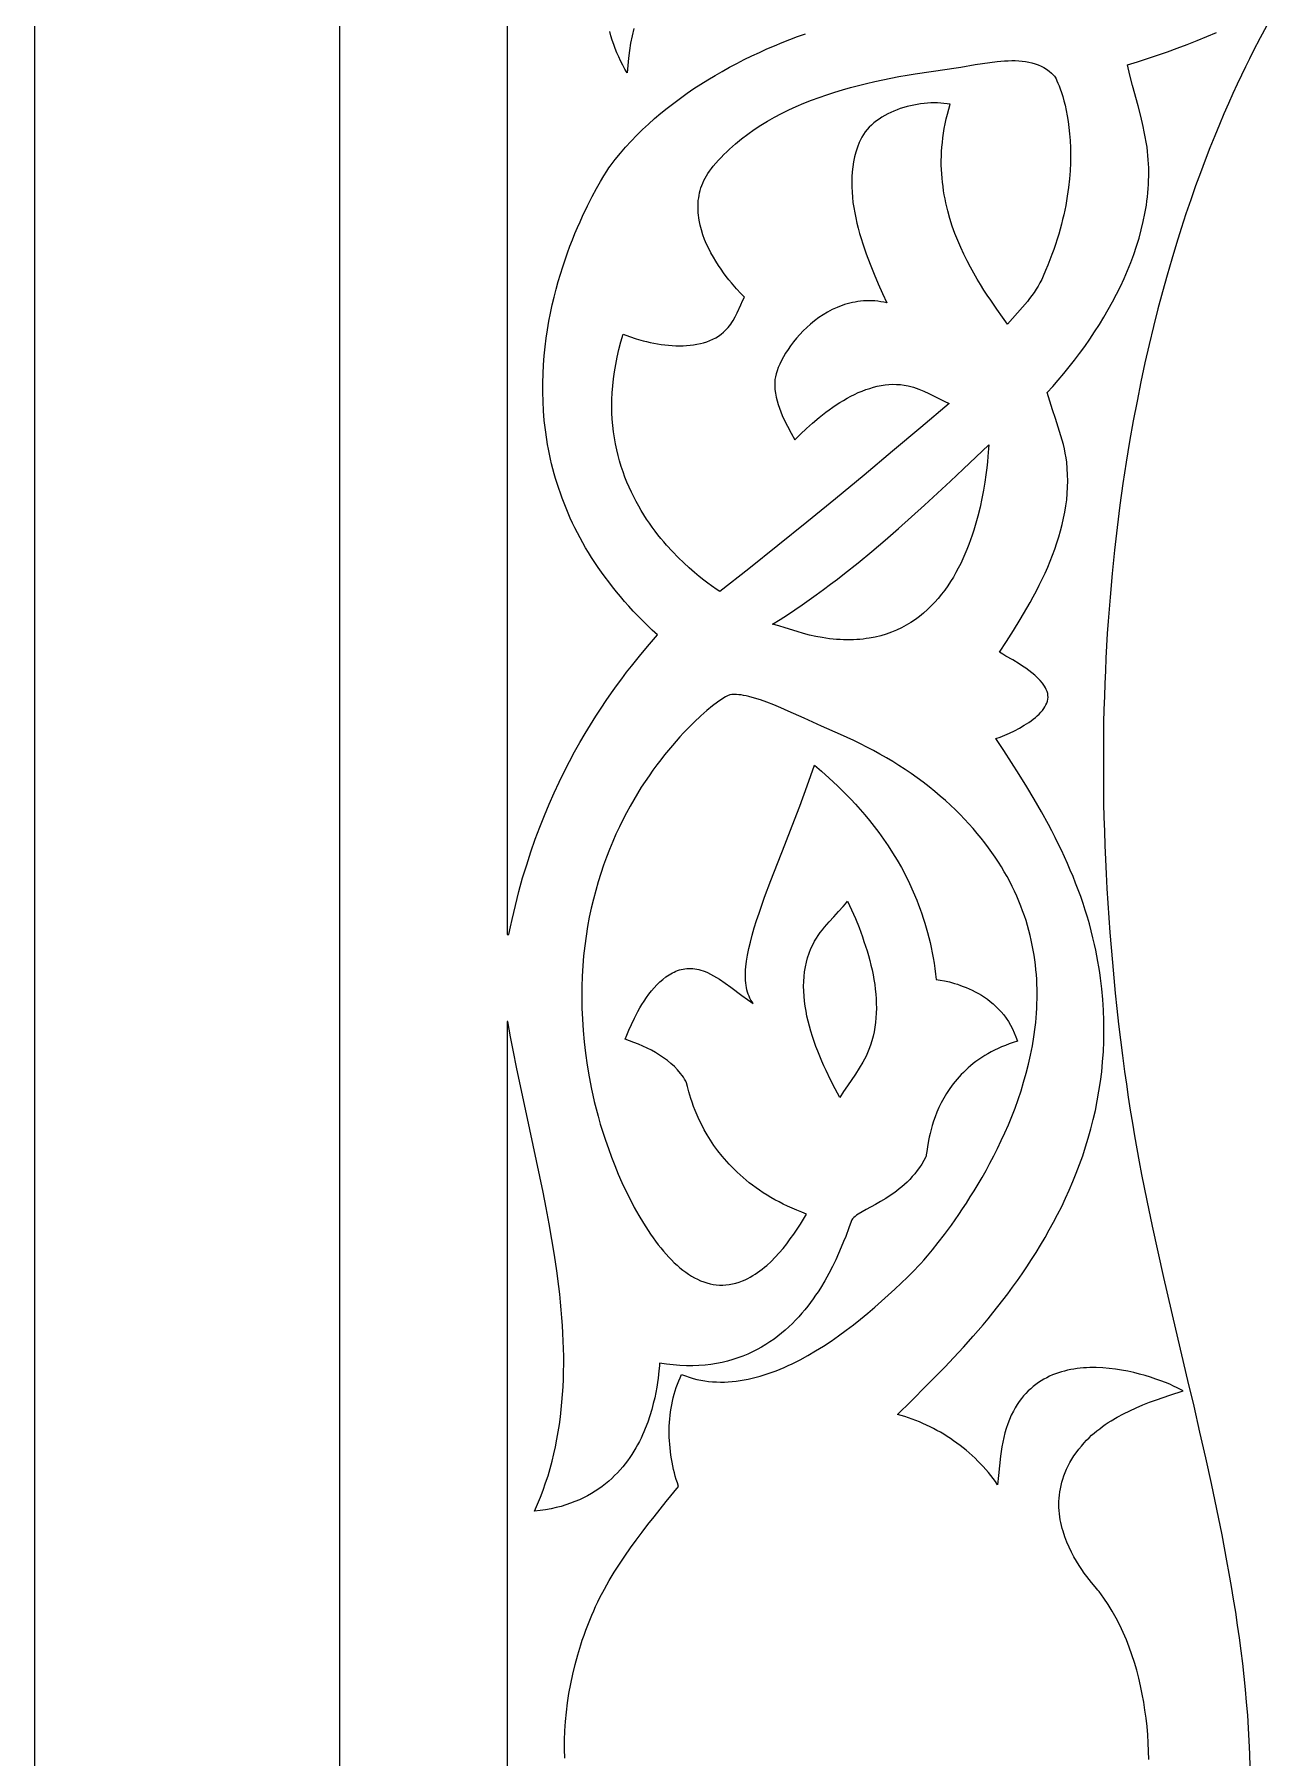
# Model space of a CAD drawing. Extents: x -500 to 500, y -300 to 300.
# Drawn here: x -500 to -378.4, y -32.4 to 137 of the extents above; entities that cross this region are included whole.
import ezdxf

# ---------------------------------------------------------------- set-up
doc = ezdxf.new("R2010")
doc.units = 0
doc.header["$MEASUREMENT"] = 0
doc.layers.add('IMPORT_-_120CM_SUR_70CM-1', color=18, linetype='CONTINUOUS')
doc.layers.add('LAYER_2', color=174, linetype='CONTINUOUS')

msp = doc.modelspace()

# ---------------------------------------------------------------- linework, layer by layer
at = {"layer": 'IMPORT_-_120CM_SUR_70CM-1'}
for points in [[(-500, -300), (500, -300), (500, 300), (-500, 300)], [(-404.4, 108.56), (-404.87, 109.25), (-405.43, 110.04), (-406.04, 110.93), (-406.37, 111.42), (-406.7, 111.92), (-407.03, 112.45), (-407.36, 113), (-407.7, 113.58), (-408.03, 114.17), (-408.36, 114.79), (-408.67, 115.43), (-408.98, 116.09), (-409.27, 116.78), (-409.55, 117.48), (-409.81, 118.2), (-410.04, 118.94), (-410.25, 119.7), (-410.35, 120.09), (-410.44, 120.48), (-410.52, 120.88), (-410.6, 121.28), (-410.67, 121.68), (-410.72, 122.09), (-410.77, 122.51), (-410.82, 122.93), (-410.85, 123.35), (-410.87, 123.78), (-410.89, 124.21), (-410.89, 124.64), (-410.88, 125.08), (-410.86, 125.53), (-410.83, 125.98), (-410.79, 126.43), (-410.74, 126.88), (-410.68, 127.34), (-410.6, 127.81), (-410.51, 128.27), (-410.41, 128.74), (-410.29, 129.22), (-410.16, 129.69), (-410.02, 130.18), (-410.32, 130.23), (-410.63, 130.26), (-410.95, 130.29), (-411.27, 130.31), (-411.6, 130.31), (-411.92, 130.31), (-412.26, 130.29), (-412.59, 130.26), (-412.93, 130.22), (-413.26, 130.17), (-413.6, 130.11), (-413.93, 130.04), (-414.26, 129.95), (-414.59, 129.86), (-414.92, 129.76), (-415.23, 129.64), (-415.55, 129.52), (-415.85, 129.38), (-416.15, 129.23), (-416.44, 129.08), (-416.73, 128.91), (-417, 128.73), (-417.26, 128.55), (-417.51, 128.35), (-417.74, 128.14), (-417.97, 127.92), (-418.17, 127.7), (-418.37, 127.46), (-418.54, 127.21), (-418.7, 126.96), (-418.84, 126.69), (-418.97, 126.41), (-419.14, 125.95), (-419.29, 125.47), (-419.41, 125), (-419.51, 124.51), (-419.59, 124.03), (-419.64, 123.54), (-419.68, 123.04), (-419.69, 122.55), (-419.69, 122.05), (-419.66, 121.54), (-419.62, 121.04), (-419.57, 120.53), (-419.49, 120.03), (-419.4, 119.52), (-419.3, 119.01), (-419.19, 118.5), (-419.06, 117.99), (-418.92, 117.48), (-418.77, 116.98), (-418.61, 116.47), (-418.44, 115.97), (-418.27, 115.47), (-417.89, 114.47), (-417.5, 113.49), (-417.09, 112.53), (-416.67, 111.58), (-416.26, 110.66), (-416.55, 110.72), (-416.85, 110.77), (-417.14, 110.81), (-417.43, 110.84), (-417.71, 110.86), (-417.99, 110.86), (-418.27, 110.86), (-418.55, 110.84), (-418.82, 110.82), (-419.09, 110.79), (-419.36, 110.74), (-419.62, 110.69), (-419.88, 110.63), (-420.14, 110.56), (-420.4, 110.49), (-420.64, 110.4), (-420.89, 110.31), (-421.13, 110.21), (-421.61, 109.99), (-422.07, 109.75), (-422.51, 109.49), (-422.94, 109.2), (-423.34, 108.89), (-423.74, 108.57), (-424.11, 108.24), (-424.47, 107.89), (-424.8, 107.54), (-425.12, 107.17), (-425.42, 106.81), (-425.7, 106.44), (-425.95, 106.07), (-426.19, 105.7), (-426.4, 105.34), (-426.59, 104.98), (-426.76, 104.64), (-426.91, 104.3), (-427.03, 103.98), (-427.12, 103.67), (-427.2, 103.39), (-427.24, 103.12), (-427.26, 102.88), (-427.26, 102.5), (-427.24, 102.13), (-427.19, 101.76), (-427.12, 101.39), (-427.03, 101.02), (-426.92, 100.66), (-426.8, 100.3), (-426.67, 99.94), (-426.52, 99.58), (-426.36, 99.23), (-426.02, 98.54), (-425.66, 97.85), (-425.29, 97.19), (-424.74, 97.74), (-424.15, 98.29), (-423.54, 98.84), (-422.9, 99.38), (-422.57, 99.64), (-422.24, 99.9), (-421.9, 100.15), (-421.56, 100.39), (-421.21, 100.63), (-420.86, 100.85), (-420.51, 101.07), (-420.15, 101.28), (-419.78, 101.47), (-419.42, 101.66), (-419.05, 101.83), (-418.68, 101.98), (-418.31, 102.13), (-417.93, 102.25), (-417.56, 102.36), (-417.18, 102.46), (-416.8, 102.53), (-416.42, 102.59), (-416.05, 102.63), (-415.67, 102.65), (-415.29, 102.64), (-414.91, 102.62), (-414.53, 102.57), (-414.15, 102.49), (-413.89, 102.43), (-413.63, 102.35), (-413.37, 102.27), (-413.11, 102.17), (-412.6, 101.96), (-412.11, 101.73), (-411.12, 101.24), (-410.62, 100.99), (-410.12, 100.77), (-412.9, 98.41), (-415.68, 96.06), (-418.48, 93.72), (-421.29, 91.39), (-424.11, 89.08), (-426.94, 86.79), (-429.79, 84.51), (-432.65, 82.26), (-432.93, 82.45), (-433.47, 82.83), (-433.83, 83.09), (-434.23, 83.4), (-434.67, 83.75), (-435.15, 84.15), (-435.66, 84.59), (-436.19, 85.08), (-436.75, 85.62), (-437.31, 86.2), (-437.88, 86.83), (-438.17, 87.16), (-438.45, 87.5), (-438.74, 87.86), (-439.02, 88.22), (-439.3, 88.6), (-439.58, 88.99), (-439.85, 89.39), (-440.11, 89.81), (-440.38, 90.23), (-440.63, 90.67), (-440.88, 91.11), (-441.12, 91.57), (-441.35, 92.04), (-441.57, 92.52), (-441.78, 93.02), (-441.98, 93.52), (-442.17, 94.04), (-442.35, 94.57), (-442.51, 95.11), (-442.66, 95.66), (-442.79, 96.22), (-442.91, 96.8), (-443.02, 97.38), (-443.1, 97.98), (-443.17, 98.59), (-443.22, 99.21), (-443.26, 99.84), (-443.27, 100.49), (-443.26, 101.14), (-443.23, 101.81), (-443.18, 102.49), (-443.11, 103.18), (-443.01, 103.88), (-442.89, 104.6), (-442.74, 105.32), (-442.57, 106.06), (-442.37, 106.81), (-442.15, 107.57), (-441.53, 107.34), (-440.88, 107.13), (-440.2, 106.93), (-439.85, 106.85), (-439.5, 106.77), (-439.15, 106.69), (-438.79, 106.63), (-438.43, 106.57), (-438.07, 106.53), (-437.71, 106.49), (-437.34, 106.46), (-436.99, 106.44), (-436.63, 106.44), (-436.27, 106.44), (-435.92, 106.46), (-435.58, 106.49), (-435.24, 106.53), (-434.9, 106.58), (-434.57, 106.65), (-434.25, 106.74), (-433.94, 106.84), (-433.64, 106.95), (-433.34, 107.08), (-433.06, 107.23), (-432.79, 107.39), (-432.53, 107.57), (-432.29, 107.77), (-432.05, 107.99), (-431.84, 108.23), (-431.71, 108.39), (-431.58, 108.56), (-431.46, 108.74), (-431.35, 108.92), (-431.15, 109.29), (-430.96, 109.67), (-430.6, 110.45), (-430.42, 110.84), (-430.22, 111.22), (-430.59, 111.59), (-431.02, 112.05), (-431.51, 112.61), (-431.76, 112.92), (-432.02, 113.25), (-432.28, 113.6), (-432.54, 113.96), (-432.79, 114.34), (-433.05, 114.74), (-433.29, 115.15), (-433.53, 115.57), (-433.75, 116), (-433.96, 116.44), (-434.15, 116.9), (-434.32, 117.36), (-434.47, 117.83), (-434.59, 118.3), (-434.69, 118.78), (-434.73, 119.03), (-434.76, 119.27), (-434.78, 119.51), (-434.8, 119.75), (-434.8, 120), (-434.8, 120.24), (-434.79, 120.49), (-434.77, 120.73), (-434.73, 120.98), (-434.69, 121.22), (-434.64, 121.47), (-434.58, 121.71), (-434.51, 121.95), (-434.42, 122.19), (-434.33, 122.44), (-434.22, 122.68), (-434.1, 122.91), (-433.97, 123.15), (-433.82, 123.39), (-433.66, 123.62), (-433.49, 123.86), (-433.3, 124.09), (-433.05, 124.38), (-432.79, 124.67), (-432.53, 124.95), (-432.26, 125.23), (-431.98, 125.5), (-431.7, 125.77), (-431.42, 126.03), (-431.13, 126.28), (-430.53, 126.77), (-429.91, 127.24), (-429.28, 127.69), (-428.63, 128.12), (-427.96, 128.52), (-427.28, 128.91), (-426.58, 129.28), (-425.87, 129.63), (-425.14, 129.96), (-424.41, 130.28), (-423.66, 130.57), (-422.91, 130.86), (-422.15, 131.12), (-421.37, 131.37), (-420.6, 131.61), (-419.81, 131.83), (-419.03, 132.04), (-418.24, 132.24), (-417.44, 132.42), (-416.65, 132.6), (-415.85, 132.76), (-415.05, 132.91), (-414.26, 133.05), (-413.46, 133.18), (-411.89, 133.42), (-410.33, 133.63), (-409.67, 133.72), (-408.98, 133.83), (-407.56, 134.08), (-406.84, 134.2), (-406.11, 134.3), (-405.39, 134.39), (-405.03, 134.42), (-404.67, 134.45), (-404.32, 134.46), (-403.97, 134.47), (-403.62, 134.47), (-403.28, 134.45), (-402.95, 134.42), (-402.62, 134.38), (-402.3, 134.33), (-401.99, 134.25), (-401.68, 134.17), (-401.38, 134.06), (-401.09, 133.94), (-400.82, 133.8), (-400.55, 133.63), (-400.29, 133.45), (-400.05, 133.24), (-399.82, 133.02), (-399.77, 132.95), (-399.7, 132.84), (-399.62, 132.69), (-399.53, 132.5), (-399.43, 132.27), (-399.32, 132), (-399.2, 131.69), (-399.08, 131.34), (-398.96, 130.96), (-398.85, 130.53), (-398.73, 130.08), (-398.62, 129.58), (-398.52, 129.05), (-398.43, 128.49), (-398.35, 127.89), (-398.28, 127.27), (-398.23, 126.61), (-398.2, 125.91), (-398.19, 125.19), (-398.2, 124.44), (-398.24, 123.65), (-398.3, 122.84), (-398.39, 122), (-398.51, 121.14), (-398.67, 120.24), (-398.76, 119.78), (-398.86, 119.32), (-398.97, 118.85), (-399.09, 118.38), (-399.22, 117.89), (-399.36, 117.41), (-399.51, 116.91), (-399.67, 116.41), (-399.84, 115.91), (-400.02, 115.4), (-400.22, 114.88), (-400.42, 114.36), (-400.64, 113.83), (-400.87, 113.29), (-401.03, 112.96), (-401.2, 112.63), (-401.38, 112.31), (-401.57, 112), (-401.77, 111.69), (-401.99, 111.39), (-402.21, 111.09), (-402.43, 110.8), (-402.91, 110.22), (-403.4, 109.66)], [(-406.23, 96.7), (-406.26, 96.32), (-406.31, 95.54), (-406.36, 95.02), (-406.42, 94.43), (-406.51, 93.76), (-406.61, 93.03), (-406.74, 92.25), (-406.9, 91.43), (-407.09, 90.56), (-407.31, 89.67), (-407.43, 89.21), (-407.56, 88.75), (-407.71, 88.29), (-407.86, 87.83), (-408.02, 87.36), (-408.19, 86.89), (-408.37, 86.42), (-408.57, 85.96), (-408.77, 85.5), (-408.99, 85.04), (-409.22, 84.58), (-409.46, 84.13), (-409.71, 83.69), (-409.98, 83.25), (-410.26, 82.83), (-410.55, 82.41), (-410.86, 82), (-411.19, 81.6), (-411.52, 81.22), (-411.88, 80.85), (-412.24, 80.49), (-412.63, 80.15), (-413.03, 79.82), (-413.44, 79.52), (-413.88, 79.23), (-414.33, 78.96), (-414.79, 78.71), (-415.28, 78.48), (-415.78, 78.27), (-416.3, 78.09), (-416.84, 77.93), (-417.4, 77.79), (-417.98, 77.68), (-418.28, 77.64), (-418.58, 77.6), (-418.89, 77.57), (-419.2, 77.55), (-419.52, 77.53), (-419.84, 77.52), (-420.16, 77.52), (-420.5, 77.53), (-420.83, 77.54), (-421.18, 77.57), (-421.52, 77.6), (-421.88, 77.63), (-422.24, 77.68), (-422.6, 77.74), (-423.22, 77.85), (-423.83, 77.99), (-424.44, 78.16), (-425.05, 78.33), (-426.25, 78.71), (-426.86, 78.89), (-427.47, 79.06), (-426.74, 79.52), (-426.01, 79.99), (-425.3, 80.47), (-424.58, 80.96), (-423.88, 81.45), (-423.18, 81.95), (-422.48, 82.46), (-421.79, 82.98), (-421.1, 83.5), (-420.42, 84.03), (-419.07, 85.1), (-417.73, 86.2), (-416.41, 87.32), (-415.11, 88.46), (-413.81, 89.61), (-412.53, 90.77), (-411.26, 91.94), (-409.99, 93.13), (-408.73, 94.32)], [(-420.11, 51.84), (-419.72, 50.99), (-419.34, 50.12), (-418.98, 49.23), (-418.64, 48.32), (-418.49, 47.86), (-418.33, 47.4), (-418.19, 46.93), (-418.05, 46.47), (-417.92, 46), (-417.81, 45.53), (-417.7, 45.06), (-417.6, 44.58), (-417.52, 44.11), (-417.44, 43.64), (-417.38, 43.16), (-417.33, 42.69), (-417.3, 42.22), (-417.28, 41.75), (-417.27, 41.29), (-417.28, 40.82), (-417.31, 40.36), (-417.36, 39.9), (-417.42, 39.44), (-417.5, 38.99), (-417.59, 38.54), (-417.71, 38.1), (-417.85, 37.66), (-418, 37.23), (-418.13, 36.91), (-418.28, 36.6), (-418.43, 36.29), (-418.6, 35.99), (-418.95, 35.4), (-419.32, 34.82), (-420.1, 33.67), (-420.49, 33.1), (-420.85, 32.51), (-421.32, 33.37), (-421.78, 34.25), (-422.22, 35.17), (-422.43, 35.64), (-422.64, 36.11), (-422.84, 36.59), (-423.03, 37.07), (-423.22, 37.55), (-423.39, 38.04), (-423.56, 38.53), (-423.71, 39.03), (-423.85, 39.52), (-423.97, 40.02), (-424.09, 40.51), (-424.18, 41.01), (-424.27, 41.5), (-424.33, 42), (-424.38, 42.49), (-424.41, 42.98), (-424.42, 43.46), (-424.41, 43.94), (-424.38, 44.42), (-424.32, 44.89), (-424.25, 45.36), (-424.15, 45.82), (-424.03, 46.27), (-423.88, 46.72), (-423.7, 47.16), (-423.5, 47.59), (-423.34, 47.89), (-423.16, 48.18), (-422.98, 48.46), (-422.78, 48.74), (-422.58, 49.01), (-422.36, 49.27), (-421.92, 49.79), (-421.46, 50.3), (-421, 50.8), (-420.54, 51.31), (-420.32, 51.57)]]:
    msp.add_lwpolyline(points, close=True, dxfattribs=at)
for points in [[(-453.55, 174.19), (-453.55, 48.56), (-453.38, 48.56), (-453.23, 49.29), (-453.07, 50.01), (-452.91, 50.71), (-452.75, 51.41), (-452.57, 52.1), (-452.4, 52.78), (-452.03, 54.12), (-451.63, 55.41), (-451.22, 56.68), (-450.79, 57.91), (-450.35, 59.1), (-449.89, 60.26), (-449.42, 61.38), (-448.94, 62.47), (-448.45, 63.53), (-447.95, 64.56), (-447.44, 65.55), (-446.93, 66.5), (-446.41, 67.43), (-445.89, 68.32), (-445.37, 69.18), (-444.85, 70.01), (-444.33, 70.81), (-443.81, 71.57), (-443.3, 72.31), (-442.8, 73.01), (-442.3, 73.69), (-441.82, 74.33), (-441.34, 74.94), (-440.42, 76.08), (-439.57, 77.1), (-438.78, 78.01), (-439.29, 78.47), (-439.77, 78.94), (-440.25, 79.41), (-440.71, 79.88), (-441.16, 80.35), (-441.59, 80.82), (-442.01, 81.3), (-442.42, 81.77), (-442.82, 82.25), (-443.2, 82.73), (-443.57, 83.21), (-443.93, 83.69), (-444.28, 84.17), (-444.62, 84.65), (-444.94, 85.13), (-445.25, 85.62), (-445.55, 86.1), (-445.84, 86.58), (-446.12, 87.07), (-446.39, 87.55), (-446.64, 88.04), (-446.89, 88.53), (-447.12, 89.01), (-447.35, 89.5), (-447.56, 89.98), (-447.77, 90.47), (-447.96, 90.96), (-448.15, 91.44), (-448.32, 91.93), (-448.49, 92.41), (-448.65, 92.9), (-448.79, 93.38), (-448.93, 93.86), (-449.06, 94.34), (-449.18, 94.82), (-449.3, 95.3), (-449.4, 95.78), (-449.49, 96.26), (-449.58, 96.74), (-449.66, 97.21), (-449.8, 98.16), (-449.91, 99.1), (-449.98, 100.03), (-450.03, 100.96), (-450.06, 101.88), (-450.06, 102.78), (-450.03, 103.68), (-449.98, 104.57), (-449.91, 105.45), (-449.82, 106.32), (-449.72, 107.17), (-449.59, 108.01), (-449.45, 108.84), (-449.29, 109.65), (-449.12, 110.45), (-448.93, 111.23), (-448.74, 112), (-448.53, 112.75), (-448.31, 113.48), (-448.09, 114.2), (-447.86, 114.89), (-447.62, 115.57), (-447.38, 116.22), (-447.13, 116.86), (-446.89, 117.47), (-446.64, 118.06), (-446.39, 118.63), (-446.15, 119.17), (-445.66, 120.18), (-445.2, 121.1), (-444.77, 121.9), (-444.39, 122.59), (-444.05, 123.16), (-443.77, 123.61), (-443.56, 123.93), (-443.43, 124.11), (-442.94, 124.74), (-442.43, 125.36), (-441.91, 125.96), (-441.37, 126.55), (-440.82, 127.13), (-440.24, 127.69), (-439.66, 128.24), (-439.06, 128.77), (-438.45, 129.3), (-437.82, 129.81), (-437.18, 130.3), (-436.53, 130.79), (-435.87, 131.26), (-435.2, 131.72), (-434.52, 132.16), (-433.82, 132.59), (-433.12, 133.02), (-432.42, 133.42), (-431.7, 133.82), (-430.98, 134.2), (-430.25, 134.57), (-429.51, 134.93), (-428.77, 135.28), (-428.03, 135.62), (-427.28, 135.94), (-426.53, 136.25), (-425.77, 136.55), (-425.01, 136.84), (-424.25, 137.12)], [(-441.12, 137.63), (-441.28, 136.92), (-441.42, 136.19), (-441.53, 135.46), (-441.62, 134.73), (-441.7, 134), (-441.75, 133.27), (-441.98, 133.65), (-442.2, 134.04), (-442.4, 134.44), (-442.59, 134.84), (-442.77, 135.24), (-442.93, 135.65), (-443.08, 136.07), (-443.22, 136.49), (-443.35, 136.91), (-443.47, 137.34)], [(-390.5, -32.57), (-390.52, -31.76), (-390.56, -30.94), (-390.61, -30.13), (-390.68, -29.33), (-390.77, -28.52), (-390.88, -27.72), (-391, -26.92), (-391.14, -26.13), (-391.31, -25.34), (-391.49, -24.56), (-391.69, -23.79), (-391.91, -23.03), (-392.16, -22.27), (-392.42, -21.53), (-392.71, -20.8), (-393.02, -20.08), (-393.35, -19.37), (-393.71, -18.68), (-394.09, -18), (-394.49, -17.34), (-394.92, -16.69), (-395.14, -16.37), (-395.37, -16.06), (-395.5, -15.91), (-395.77, -15.6), (-396.15, -15.15), (-396.37, -14.88), (-396.6, -14.58), (-396.84, -14.24), (-397.1, -13.88), (-397.35, -13.49), (-397.61, -13.08), (-397.86, -12.64), (-398.11, -12.18), (-398.34, -11.69), (-398.56, -11.19), (-398.75, -10.66), (-398.93, -10.12), (-399.01, -9.84), (-399.08, -9.56), (-399.14, -9.28), (-399.2, -8.99), (-399.24, -8.7), (-399.28, -8.4), (-399.31, -8.1), (-399.33, -7.8), (-399.33, -7.5), (-399.33, -7.19), (-399.31, -6.88), (-399.29, -6.57), (-399.25, -6.26), (-399.19, -5.94), (-399.13, -5.63), (-399.05, -5.31), (-398.96, -4.99), (-398.85, -4.67), (-398.72, -4.34), (-398.58, -4.02), (-398.43, -3.7), (-398.25, -3.37), (-398.06, -3.05), (-397.86, -2.72), (-397.63, -2.4), (-397.39, -2.07), (-397.12, -1.75), (-396.84, -1.42), (-396.61, -1.17), (-396.37, -0.93), (-396.12, -0.69), (-395.86, -0.47), (-395.6, -0.25), (-395.33, -0.04), (-395.06, 0.17), (-394.78, 0.37), (-394.49, 0.56), (-394.2, 0.74), (-393.61, 1.1), (-393, 1.43), (-392.37, 1.73), (-391.73, 2.02), (-391.08, 2.3), (-390.43, 2.55), (-389.76, 2.8), (-389.1, 3.03), (-388.44, 3.25), (-387.12, 3.67), (-387.39, 3.82), (-387.7, 3.98), (-388.06, 4.15), (-388.45, 4.32), (-388.87, 4.49), (-389.32, 4.67), (-389.81, 4.84), (-390.32, 5.01), (-390.85, 5.18), (-391.41, 5.33), (-391.98, 5.47), (-392.57, 5.6), (-393.17, 5.72), (-393.78, 5.81), (-394.41, 5.89), (-395.03, 5.94), (-395.66, 5.97), (-396.3, 5.96), (-396.61, 5.95), (-396.93, 5.93), (-397.24, 5.9), (-397.55, 5.87), (-397.86, 5.82), (-398.17, 5.77), (-398.48, 5.7), (-398.78, 5.63), (-399.08, 5.55), (-399.38, 5.45), (-399.68, 5.35), (-399.97, 5.24), (-400.25, 5.11), (-400.53, 4.97), (-400.81, 4.82), (-401.08, 4.66), (-401.34, 4.49), (-401.6, 4.3), (-401.86, 4.11), (-402.11, 3.89), (-402.35, 3.67), (-402.58, 3.43), (-402.81, 3.18), (-403.02, 2.91), (-403.23, 2.63), (-403.44, 2.33), (-403.63, 2.02), (-403.81, 1.69), (-404.02, 1.28), (-404.2, 0.85), (-404.37, 0.42), (-404.51, -0.02), (-404.64, -0.46), (-404.75, -0.91), (-404.85, -1.37), (-404.93, -1.83), (-405.01, -2.29), (-405.07, -2.76), (-405.18, -3.69), (-405.28, -4.63), (-405.36, -5.56), (-405.58, -5.25), (-405.8, -4.94), (-406.03, -4.64), (-406.27, -4.35), (-406.52, -4.06), (-406.78, -3.77), (-407.04, -3.49), (-407.31, -3.22), (-407.58, -2.95), (-407.86, -2.68), (-408.15, -2.43), (-408.44, -2.17), (-408.74, -1.93), (-409.05, -1.69), (-409.36, -1.46), (-409.68, -1.23), (-410, -1.01), (-410.32, -0.8), (-410.65, -0.59), (-410.98, -0.4), (-411.32, -0.21), (-411.66, -0.02), (-412, 0.15), (-412.35, 0.32), (-412.7, 0.48), (-413.05, 0.63), (-413.41, 0.77), (-413.77, 0.91), (-414.12, 1.03), (-414.49, 1.15), (-414.85, 1.25), (-415.21, 1.35), (-413.86, 2.68), (-412.3, 4.23), (-411.45, 5.08), (-410.56, 6), (-409.65, 6.96), (-408.71, 7.98), (-407.75, 9.05), (-406.79, 10.17), (-406.3, 10.76), (-405.82, 11.35), (-405.33, 11.96), (-404.85, 12.58), (-404.37, 13.21), (-403.89, 13.86), (-403.42, 14.52), (-402.95, 15.19), (-402.49, 15.88), (-402.03, 16.58), (-401.58, 17.29), (-401.13, 18.01), (-400.7, 18.75), (-400.28, 19.5), (-399.86, 20.26), (-399.46, 21.03), (-399.06, 21.82), (-398.69, 22.61), (-398.32, 23.42), (-397.97, 24.25), (-397.63, 25.08), (-397.31, 25.93), (-397, 26.79), (-396.72, 27.66), (-396.45, 28.54), (-396.2, 29.44), (-395.97, 30.35), (-395.75, 31.26), (-395.57, 32.2), (-395.4, 33.14), (-395.26, 34.09), (-395.13, 35.06), (-395.04, 36.04), (-394.97, 37.03), (-394.92, 38.03), (-394.91, 39.04), (-394.92, 40.06), (-394.96, 41.1), (-395.02, 42.15), (-395.12, 43.2), (-395.25, 44.27), (-395.33, 44.81), (-395.41, 45.36), (-395.5, 45.9), (-395.6, 46.45), (-395.71, 47), (-395.83, 47.55), (-395.99, 48.23), (-396.16, 48.92), (-396.34, 49.59), (-396.53, 50.27), (-396.74, 50.94), (-396.96, 51.61), (-397.19, 52.27), (-397.43, 52.93), (-397.69, 53.59), (-397.95, 54.24), (-398.22, 54.89), (-398.5, 55.54), (-398.79, 56.19), (-399.09, 56.83), (-399.4, 57.46), (-399.72, 58.1), (-400.04, 58.73), (-400.37, 59.36), (-401.05, 60.6), (-401.76, 61.84), (-402.48, 63.06), (-403.23, 64.27), (-403.99, 65.46), (-404.76, 66.64), (-405.55, 67.81), (-405.12, 67.96), (-404.66, 68.15), (-404.19, 68.35), (-403.7, 68.59), (-403.21, 68.84), (-402.74, 69.12), (-402.28, 69.41), (-402.06, 69.57), (-401.85, 69.73), (-401.65, 69.89), (-401.46, 70.06), (-401.28, 70.23), (-401.12, 70.4), (-400.96, 70.58), (-400.83, 70.76), (-400.71, 70.94), (-400.61, 71.12), (-400.53, 71.31), (-400.46, 71.49), (-400.42, 71.68), (-400.4, 71.87), (-400.41, 72.06), (-400.44, 72.26), (-400.5, 72.45), (-400.58, 72.64), (-400.66, 72.8), (-400.76, 72.96), (-400.96, 73.26), (-401.19, 73.54), (-401.44, 73.8), (-401.7, 74.05), (-401.99, 74.29), (-402.28, 74.52), (-402.59, 74.73), (-402.91, 74.94), (-403.23, 75.15), (-403.88, 75.54), (-404.54, 75.92), (-404.86, 76.12), (-405.17, 76.32), (-404.48, 77.36), (-403.8, 78.43), (-403.13, 79.52), (-402.8, 80.07), (-402.48, 80.63), (-402.16, 81.19), (-401.85, 81.76), (-401.55, 82.33), (-401.26, 82.91), (-400.98, 83.49), (-400.7, 84.07), (-400.44, 84.66), (-400.2, 85.25), (-399.96, 85.85), (-399.74, 86.45), (-399.53, 87.05), (-399.34, 87.65), (-399.17, 88.25), (-399.01, 88.86), (-398.87, 89.47), (-398.75, 90.08), (-398.65, 90.69), (-398.57, 91.3), (-398.52, 91.92), (-398.48, 92.53), (-398.47, 93.15), (-398.48, 93.76), (-398.51, 94.38), (-398.57, 94.99), (-398.63, 95.43), (-398.71, 95.87), (-398.8, 96.3), (-398.9, 96.73), (-399.01, 97.16), (-399.14, 97.59), (-399.4, 98.44), (-399.68, 99.29), (-399.96, 100.13), (-400.24, 100.98), (-400.49, 101.84), (-399.94, 102.44), (-399.4, 103.06), (-398.86, 103.7), (-398.33, 104.35), (-397.81, 105.01), (-397.3, 105.69), (-396.79, 106.38), (-396.3, 107.08), (-395.83, 107.8), (-395.36, 108.52), (-394.92, 109.26), (-394.48, 110), (-394.07, 110.75), (-393.67, 111.51), (-393.29, 112.28), (-392.93, 113.06), (-392.59, 113.84), (-392.27, 114.63), (-391.98, 115.42), (-391.71, 116.22), (-391.46, 117.02), (-391.24, 117.83), (-391.05, 118.64), (-390.88, 119.45), (-390.74, 120.26), (-390.69, 120.67), (-390.64, 121.08), (-390.6, 121.48), (-390.56, 121.89), (-390.54, 122.3), (-390.52, 122.7), (-390.51, 123.11), (-390.51, 123.52), (-390.51, 123.92), (-390.53, 124.33), (-390.55, 124.73), (-390.59, 125.14), (-390.63, 125.54), (-390.68, 125.95), (-390.76, 126.46), (-390.85, 126.97), (-390.95, 127.48), (-391.05, 127.99), (-391.29, 129.01), (-391.55, 130.02), (-392.09, 132.03), (-392.36, 133.04), (-392.61, 134.05), (-391.62, 134.36), (-390.64, 134.67), (-389.65, 135), (-388.67, 135.34), (-387.7, 135.69), (-386.73, 136.06), (-385.76, 136.44), (-384.8, 136.83), (-383.85, 137.24)], [(-378.94, 137.86), (-379.56, 136.72), (-380.25, 135.39), (-380.62, 134.65), (-381.01, 133.87), (-381.41, 133.04), (-381.82, 132.16), (-382.24, 131.24), (-382.68, 130.27), (-383.12, 129.25), (-383.57, 128.18), (-384.03, 127.07), (-384.49, 125.91), (-384.96, 124.7), (-385.43, 123.45), (-385.91, 122.15), (-386.38, 120.8), (-386.85, 119.41), (-387.32, 117.97), (-387.79, 116.48), (-388.25, 114.95), (-388.71, 113.37), (-389.16, 111.74), (-389.6, 110.06), (-390.04, 108.34), (-390.46, 106.57), (-390.88, 104.76), (-391.28, 102.9), (-391.66, 100.99), (-392.03, 99.04), (-392.39, 97.04), (-392.72, 94.99), (-393.04, 92.89), (-393.34, 90.75), (-393.62, 88.57), (-393.87, 86.33), (-394.11, 84.05), (-394.31, 81.72), (-394.41, 80.54), (-394.49, 79.35), (-394.58, 78.15), (-394.65, 76.93), (-394.72, 75.71), (-394.77, 74.47), (-394.83, 73.22), (-394.87, 71.95), (-394.91, 70.68), (-394.94, 69.4), (-394.96, 68.1), (-394.97, 66.79), (-394.97, 65.47), (-394.97, 64.14), (-394.96, 62.8), (-394.94, 61.44), (-394.91, 60.08), (-394.87, 58.7), (-394.82, 57.31), (-394.76, 55.91), (-394.69, 54.5), (-394.62, 53.07), (-394.53, 51.64), (-394.43, 50.19), (-394.33, 48.73), (-394.21, 47.26), (-394.08, 45.78), (-393.95, 44.29), (-393.8, 42.78), (-393.64, 41.27), (-393.47, 39.74), (-393.29, 38.2), (-393.09, 36.65), (-392.89, 35.09), (-392.71, 33.82), (-392.53, 32.55), (-392.33, 31.28), (-392.12, 30.01), (-391.91, 28.75), (-391.68, 27.48), (-391.45, 26.21), (-391.21, 24.95), (-390.7, 22.41), (-390.17, 19.88), (-389.62, 17.35), (-389.05, 14.82), (-387.88, 9.75), (-386.69, 4.69), (-386.09, 2.16), (-385.51, -0.37), (-384.94, -2.9), (-384.39, -5.43), (-383.85, -7.96), (-383.34, -10.49), (-383.1, -11.75), (-382.86, -13.02), (-382.63, -14.28), (-382.41, -15.55), (-382.2, -16.81), (-382, -18.08), (-381.81, -19.35), (-381.64, -20.61), (-381.47, -21.88), (-381.31, -23.14), (-381.17, -24.41), (-381.04, -25.68), (-380.92, -26.94), (-380.82, -28.21), (-380.73, -29.48), (-380.66, -30.74), (-380.6, -32.01), (-380.56, -33.28)], [(-447.9, -32.44), (-447.91, -31.55), (-447.91, -30.66), (-447.88, -29.76), (-447.82, -28.84), (-447.73, -27.93), (-447.62, -27), (-447.48, -26.07), (-447.31, -25.13), (-447.11, -24.19), (-446.88, -23.24), (-446.62, -22.28), (-446.33, -21.31), (-446.17, -20.83), (-446, -20.34), (-445.82, -19.86), (-445.64, -19.37), (-445.44, -18.88), (-445.24, -18.38), (-445.05, -17.95), (-444.86, -17.51), (-444.65, -17.08), (-444.44, -16.65), (-444, -15.81), (-443.53, -14.98), (-443.03, -14.16), (-442.52, -13.36), (-441.99, -12.56), (-441.44, -11.77), (-440.88, -10.99), (-440.3, -10.22), (-439.72, -9.46), (-439.12, -8.7), (-437.92, -7.2), (-436.72, -5.71), (-436.83, -5.38), (-436.93, -5.05), (-437.03, -4.72), (-437.12, -4.38), (-437.2, -4.04), (-437.28, -3.69), (-437.35, -3.35), (-437.41, -3), (-437.46, -2.64), (-437.51, -2.29), (-437.55, -1.94), (-437.58, -1.58), (-437.6, -1.22), (-437.62, -0.87), (-437.63, -0.51), (-437.63, -0.15), (-437.62, 0.21), (-437.6, 0.56), (-437.57, 0.92), (-437.54, 1.27), (-437.5, 1.62), (-437.44, 1.97), (-437.38, 2.32), (-437.31, 2.66), (-437.23, 3), (-437.15, 3.34), (-437.05, 3.68), (-436.94, 4.01), (-436.82, 4.33), (-436.7, 4.65), (-436.56, 4.97), (-436.41, 5.28), (-436.04, 5.14), (-435.66, 5.01), (-435.29, 4.9), (-434.91, 4.81), (-434.53, 4.72), (-434.14, 4.66), (-433.76, 4.61), (-433.37, 4.57), (-432.99, 4.55), (-432.6, 4.54), (-432.21, 4.54), (-431.82, 4.56), (-431.43, 4.59), (-431.04, 4.63), (-430.65, 4.68), (-430.25, 4.75), (-429.86, 4.82), (-429.47, 4.91), (-429.08, 5.01), (-428.68, 5.12), (-428.29, 5.24), (-427.9, 5.37), (-427.5, 5.51), (-427.11, 5.66), (-426.72, 5.82), (-426.33, 5.98), (-425.94, 6.16), (-425.55, 6.34), (-424.77, 6.73), (-424, 7.16), (-423.24, 7.61), (-422.48, 8.08), (-421.73, 8.58), (-420.99, 9.09), (-420.25, 9.63), (-419.53, 10.18), (-418.82, 10.74), (-418.12, 11.32), (-417.43, 11.9), (-416.76, 12.49), (-416.1, 13.09), (-415.46, 13.68), (-414.83, 14.28), (-414.23, 14.87), (-413.64, 15.46), (-413.06, 16.04), (-412.9, 16.21), (-412.62, 16.53), (-412.24, 16.97), (-411.76, 17.55), (-411.21, 18.25), (-410.58, 19.06), (-409.9, 19.98), (-409.18, 21.01), (-408.81, 21.56), (-408.43, 22.14), (-408.05, 22.74), (-407.66, 23.36), (-407.27, 24), (-406.89, 24.67), (-406.5, 25.35), (-406.12, 26.06), (-405.74, 26.78), (-405.37, 27.52), (-405, 28.28), (-404.65, 29.06), (-404.3, 29.85), (-403.97, 30.66), (-403.65, 31.48), (-403.35, 32.32), (-403.06, 33.17), (-402.8, 34.03), (-402.55, 34.9), (-402.32, 35.79), (-402.12, 36.68), (-401.94, 37.59), (-401.79, 38.5), (-401.67, 39.43), (-401.62, 39.89), (-401.57, 40.36), (-401.54, 40.82), (-401.51, 41.29), (-401.49, 41.76), (-401.48, 42.23), (-401.47, 42.71), (-401.48, 43.18), (-401.49, 43.66), (-401.51, 44.14), (-401.55, 44.61), (-401.59, 45.09), (-401.64, 45.57), (-401.7, 46.05), (-401.77, 46.53), (-401.85, 47.01), (-401.95, 47.5), (-402.05, 47.98), (-402.16, 48.46), (-402.29, 48.94), (-402.42, 49.43), (-402.57, 49.91), (-402.73, 50.39), (-402.9, 50.87), (-403.08, 51.35), (-403.27, 51.84), (-403.48, 52.32), (-403.7, 52.8), (-403.93, 53.28), (-404.17, 53.76), (-404.43, 54.24), (-404.7, 54.71), (-404.98, 55.19), (-405.28, 55.67), (-405.59, 56.14), (-405.92, 56.61), (-406.26, 57.08), (-406.61, 57.56), (-406.98, 58.02), (-407.37, 58.49), (-407.76, 58.96), (-408.18, 59.42), (-408.61, 59.88), (-409.05, 60.34), (-409.51, 60.8), (-409.99, 61.25), (-410.48, 61.71), (-410.99, 62.16), (-411.54, 62.62), (-412.1, 63.08), (-412.67, 63.52), (-413.25, 63.95), (-413.84, 64.37), (-414.44, 64.78), (-415.05, 65.17), (-415.67, 65.56), (-416.29, 65.93), (-416.92, 66.29), (-417.55, 66.64), (-418.2, 66.98), (-418.84, 67.3), (-419.49, 67.62), (-420.15, 67.93), (-420.81, 68.22), (-422.65, 69.04), (-424.36, 69.82), (-425.93, 70.52), (-426.67, 70.84), (-427.36, 71.13), (-428.03, 71.39), (-428.65, 71.61), (-429.24, 71.8), (-429.8, 71.95), (-430.06, 72.02), (-430.32, 72.06), (-430.57, 72.1), (-430.8, 72.13), (-431.03, 72.14), (-431.25, 72.15), (-431.46, 72.14), (-431.66, 72.11), (-431.74, 72.09), (-431.84, 72.05), (-431.96, 71.99), (-432.1, 71.92), (-432.45, 71.7), (-432.88, 71.4), (-433.37, 71.03), (-433.92, 70.57), (-434.53, 70.04), (-435.18, 69.43), (-435.52, 69.1), (-435.86, 68.75), (-436.22, 68.38), (-436.58, 67.98), (-436.95, 67.57), (-437.32, 67.14), (-437.7, 66.69), (-438.08, 66.23), (-438.46, 65.74), (-438.84, 65.23), (-439.23, 64.71), (-439.61, 64.16), (-439.99, 63.6), (-440.37, 63.02), (-440.74, 62.42), (-441.11, 61.79), (-441.47, 61.16), (-441.83, 60.5), (-442.18, 59.82), (-442.52, 59.12), (-442.86, 58.41), (-443.18, 57.68), (-443.49, 56.92), (-443.79, 56.15), (-444.08, 55.36), (-444.35, 54.56), (-444.61, 53.73), (-444.85, 52.89), (-445.08, 52.02), (-445.29, 51.14), (-445.48, 50.24), (-445.65, 49.32), (-445.8, 48.38), (-445.93, 47.43), (-446.04, 46.45), (-446.12, 45.46), (-446.18, 44.45), (-446.22, 43.42), (-446.23, 42.37), (-446.21, 41.31), (-446.16, 40.23), (-446.09, 39.12), (-445.99, 38), (-445.85, 36.87), (-445.69, 35.71), (-445.49, 34.54), (-445.26, 33.34), (-445.13, 32.74), (-444.99, 32.13), (-444.82, 31.42), (-444.62, 30.68), (-444.4, 29.91), (-444.16, 29.12), (-443.9, 28.32), (-443.61, 27.5), (-443.31, 26.67), (-442.98, 25.83), (-442.63, 24.99), (-442.27, 24.16), (-441.88, 23.33), (-441.48, 22.51), (-441.06, 21.71), (-440.63, 20.93), (-440.17, 20.16), (-439.7, 19.43), (-439.46, 19.07), (-439.22, 18.72), (-438.97, 18.38), (-438.72, 18.05), (-438.46, 17.73), (-438.2, 17.42), (-437.94, 17.12), (-437.67, 16.83), (-437.4, 16.55), (-437.13, 16.28), (-436.86, 16.03), (-436.58, 15.79), (-436.29, 15.56), (-436.01, 15.35), (-435.72, 15.15), (-435.43, 14.97), (-435.14, 14.8), (-434.84, 14.65), (-434.54, 14.51), (-434.24, 14.4), (-433.93, 14.3), (-433.62, 14.21), (-433.31, 14.15), (-433, 14.11), (-432.69, 14.08), (-432.37, 14.08), (-432.05, 14.09), (-431.73, 14.13), (-431.41, 14.19), (-431.08, 14.27), (-430.76, 14.37), (-430.43, 14.5), (-430.17, 14.61), (-429.91, 14.73), (-429.66, 14.87), (-429.42, 15.01), (-429.18, 15.16), (-428.94, 15.31), (-428.71, 15.48), (-428.49, 15.65), (-428.26, 15.83), (-428.05, 16.01), (-427.62, 16.4), (-427.22, 16.81), (-426.82, 17.24), (-426.44, 17.69), (-426.08, 18.15), (-425.73, 18.62), (-425.39, 19.1), (-425.06, 19.59), (-424.74, 20.08), (-424.13, 21.05), (-424.61, 21.24), (-425.08, 21.43), (-425.54, 21.63), (-425.99, 21.83), (-426.42, 22.04), (-426.84, 22.25), (-427.25, 22.47), (-427.64, 22.7), (-428.02, 22.93), (-428.39, 23.16), (-428.75, 23.4), (-429.1, 23.65), (-429.43, 23.89), (-429.76, 24.14), (-430.07, 24.39), (-430.37, 24.65), (-430.67, 24.91), (-430.95, 25.17), (-431.22, 25.43), (-431.48, 25.69), (-431.73, 25.96), (-431.97, 26.22), (-432.42, 26.75), (-432.84, 27.28), (-433.23, 27.81), (-433.58, 28.33), (-433.9, 28.85), (-434.18, 29.35), (-434.44, 29.85), (-434.68, 30.33), (-434.89, 30.79), (-435.07, 31.23), (-435.23, 31.65), (-435.38, 32.05), (-435.5, 32.42), (-435.7, 33.07), (-435.84, 33.59), (-435.94, 33.95), (-435.97, 34.07), (-436, 34.14), (-436.12, 34.33), (-436.24, 34.52), (-436.37, 34.7), (-436.51, 34.88), (-436.8, 35.23), (-437.12, 35.56), (-437.46, 35.87), (-437.81, 36.16), (-438.18, 36.43), (-438.57, 36.69), (-438.97, 36.94), (-439.38, 37.17), (-439.8, 37.38), (-440.23, 37.58), (-440.66, 37.77), (-441.09, 37.94), (-441.52, 38.1), (-441.95, 38.25), (-441.8, 38.64), (-441.6, 39.13), (-441.35, 39.7), (-441.05, 40.33), (-440.88, 40.65), (-440.7, 40.99), (-440.51, 41.33), (-440.31, 41.67), (-440.09, 42.01), (-439.87, 42.35), (-439.63, 42.68), (-439.38, 43), (-439.11, 43.31), (-438.84, 43.6), (-438.56, 43.88), (-438.26, 44.14), (-437.95, 44.38), (-437.64, 44.59), (-437.47, 44.69), (-437.31, 44.78), (-437.14, 44.86), (-436.97, 44.93), (-436.8, 45), (-436.62, 45.06), (-436.44, 45.11), (-436.26, 45.15), (-436.08, 45.18), (-435.89, 45.2), (-435.7, 45.21), (-435.51, 45.21), (-435.31, 45.2), (-435.12, 45.18), (-434.92, 45.15), (-434.71, 45.11), (-434.51, 45.05), (-434.3, 44.99), (-434.09, 44.91), (-433.88, 44.81), (-433.57, 44.66), (-433.27, 44.5), (-432.98, 44.33), (-432.69, 44.15), (-432.12, 43.78), (-431.57, 43.38), (-430.48, 42.56), (-429.93, 42.15), (-429.37, 41.76), (-429.49, 41.93), (-429.6, 42.1), (-429.7, 42.29), (-429.78, 42.48), (-429.86, 42.68), (-429.93, 42.89), (-429.99, 43.1), (-430.04, 43.33), (-430.08, 43.55), (-430.1, 43.79), (-430.13, 44.04), (-430.14, 44.29), (-430.14, 44.54), (-430.13, 44.81), (-430.12, 45.08), (-430.1, 45.36), (-430.03, 45.93), (-429.93, 46.53), (-429.8, 47.16), (-429.65, 47.81), (-429.47, 48.49), (-429.27, 49.19), (-429.04, 49.91), (-428.8, 50.66), (-428.53, 51.43), (-428.25, 52.22), (-427.64, 53.86), (-426.28, 57.37), (-425.55, 59.24), (-424.81, 61.16), (-424.07, 63.16), (-423.71, 64.17), (-423.35, 65.2), (-422.67, 64.61), (-421.92, 63.93), (-421.1, 63.17), (-420.68, 62.75), (-420.24, 62.31), (-419.79, 61.85), (-419.33, 61.36), (-418.87, 60.85), (-418.41, 60.32), (-417.95, 59.76), (-417.48, 59.17), (-417.02, 58.57), (-416.57, 57.93), (-416.12, 57.27), (-415.68, 56.59), (-415.24, 55.87), (-414.82, 55.14), (-414.42, 54.37), (-414.03, 53.58), (-413.65, 52.76), (-413.3, 51.91), (-413.13, 51.48), (-412.97, 51.04), (-412.81, 50.59), (-412.66, 50.14), (-412.51, 49.67), (-412.37, 49.2), (-412.24, 48.73), (-412.12, 48.24), (-412, 47.75), (-411.89, 47.26), (-411.79, 46.75), (-411.69, 46.24), (-411.6, 45.72), (-411.53, 45.19), (-411.46, 44.66), (-411.4, 44.11), (-411.02, 44.06), (-410.59, 43.99), (-410.1, 43.88), (-409.58, 43.73), (-409.3, 43.65), (-409.02, 43.55), (-408.73, 43.45), (-408.44, 43.33), (-408.14, 43.2), (-407.85, 43.07), (-407.55, 42.91), (-407.25, 42.75), (-406.95, 42.57), (-406.66, 42.38), (-406.36, 42.18), (-406.08, 41.96), (-405.8, 41.73), (-405.52, 41.48), (-405.26, 41.22), (-405, 40.94), (-404.75, 40.64), (-404.52, 40.33), (-404.3, 39.99), (-404.09, 39.65), (-403.9, 39.28), (-403.72, 38.89), (-403.56, 38.49), (-403.42, 38.06), (-403.83, 37.93), (-404.22, 37.8), (-404.6, 37.65), (-404.97, 37.5), (-405.32, 37.34), (-405.66, 37.17), (-406, 37), (-406.32, 36.82), (-406.63, 36.64), (-406.92, 36.45), (-407.21, 36.25), (-407.49, 36.05), (-407.76, 35.85), (-408.01, 35.64), (-408.26, 35.43), (-408.49, 35.21), (-408.72, 34.99), (-408.94, 34.77), (-409.15, 34.55), (-409.35, 34.32), (-409.54, 34.09), (-409.72, 33.86), (-410.06, 33.4), (-410.37, 32.93), (-410.65, 32.46), (-410.9, 32), (-411.12, 31.53), (-411.32, 31.08), (-411.49, 30.63), (-411.65, 30.2), (-411.78, 29.78), (-411.89, 29.37), (-411.99, 28.99), (-412.08, 28.62), (-412.14, 28.28), (-412.25, 27.68), (-412.32, 27.2), (-412.37, 26.87), (-412.39, 26.77), (-412.41, 26.7), (-412.61, 26.33), (-412.82, 25.98), (-413.04, 25.65), (-413.27, 25.33), (-413.5, 25.03), (-413.75, 24.74), (-413.99, 24.47), (-414.25, 24.21), (-414.5, 23.97), (-414.76, 23.74), (-415.03, 23.53), (-415.29, 23.32), (-415.56, 23.13), (-415.82, 22.94), (-416.35, 22.6), (-416.86, 22.29), (-417.36, 22.01), (-418.28, 21.51), (-418.68, 21.28), (-419.05, 21.06), (-419.21, 20.94), (-419.36, 20.83), (-419.49, 20.72), (-419.61, 20.6), (-419.67, 20.5), (-419.75, 20.32), (-419.97, 19.72), (-420.29, 18.86), (-420.49, 18.35), (-420.72, 17.79), (-420.98, 17.19), (-421.27, 16.56), (-421.59, 15.89), (-421.95, 15.21), (-422.34, 14.5), (-422.77, 13.79), (-423, 13.43), (-423.24, 13.08), (-423.49, 12.72), (-423.75, 12.36), (-424.02, 12.01), (-424.3, 11.66), (-424.59, 11.31), (-424.89, 10.97), (-425.21, 10.63), (-425.53, 10.3), (-425.87, 9.98), (-426.22, 9.66), (-426.58, 9.35), (-426.95, 9.06), (-427.33, 8.77), (-427.73, 8.49), (-428.14, 8.22), (-428.56, 7.97), (-429, 7.73), (-429.45, 7.5), (-429.91, 7.29), (-430.39, 7.09), (-430.88, 6.91), (-431.38, 6.75), (-431.9, 6.61), (-432.43, 6.48), (-432.98, 6.37), (-433.54, 6.28), (-434.11, 6.22), (-434.71, 6.17), (-435.31, 6.15), (-435.93, 6.15), (-436.57, 6.18), (-437.23, 6.23), (-437.89, 6.3), (-438.58, 6.4), (-438.6, 6.15), (-438.64, 5.65), (-438.72, 4.93), (-438.78, 4.5), (-438.85, 4.03), (-438.94, 3.53), (-439.05, 2.99), (-439.19, 2.43), (-439.34, 1.84), (-439.52, 1.23), (-439.74, 0.61), (-439.98, -0.02), (-440.11, -0.34), (-440.25, -0.66), (-440.4, -0.98), (-440.56, -1.3), (-440.73, -1.62), (-440.91, -1.94), (-441.1, -2.25), (-441.3, -2.57), (-441.5, -2.88), (-441.72, -3.19), (-441.95, -3.49), (-442.19, -3.79), (-442.45, -4.08), (-442.71, -4.37), (-442.99, -4.66), (-443.27, -4.93), (-443.57, -5.2), (-443.89, -5.46), (-444.21, -5.72), (-444.55, -5.96), (-444.91, -6.19), (-445.27, -6.42), (-445.66, -6.63), (-446.05, -6.84), (-446.46, -7.03), (-446.89, -7.21), (-447.33, -7.38), (-447.78, -7.53), (-448.25, -7.68), (-448.74, -7.8), (-449.24, -7.91), (-449.77, -8.01), (-450.3, -8.09), (-450.86, -8.16), (-450.56, -7.47), (-450.28, -6.77), (-450.02, -6.08), (-449.77, -5.37), (-449.54, -4.67), (-449.34, -3.96), (-449.14, -3.25), (-448.97, -2.53), (-448.81, -1.81), (-448.66, -1.08), (-448.54, -0.36), (-448.42, 0.37), (-448.32, 1.11), (-448.24, 1.84), (-448.17, 2.58), (-448.11, 3.32), (-448.06, 4.07), (-448.03, 4.82), (-448.01, 5.56), (-448, 6.32), (-448, 7.07), (-448.02, 7.83), (-448.04, 8.58), (-448.08, 9.34), (-448.12, 10.11), (-448.18, 10.87), (-448.24, 11.63), (-448.31, 12.4), (-448.39, 13.17), (-448.48, 13.93), (-448.68, 15.47), (-448.91, 17.02), (-449.16, 18.56), (-449.43, 20.11), (-449.72, 21.66), (-450.02, 23.21), (-450.34, 24.76), (-451, 27.84), (-451.66, 30.92), (-452.32, 33.97), (-452.63, 35.49), (-452.93, 37), (-453.22, 38.5), (-453.48, 39.99), (-453.55, 39.99), (-453.55, -47.21)]]:
    msp.add_lwpolyline(points, dxfattribs=at)
at = {"layer": 'LAYER_2'}
msp.add_lwpolyline([(-470, -202.65), (-470, 270), (-205.7, 270)], dxfattribs=at)

doc.saveas('drawing.dxf')
